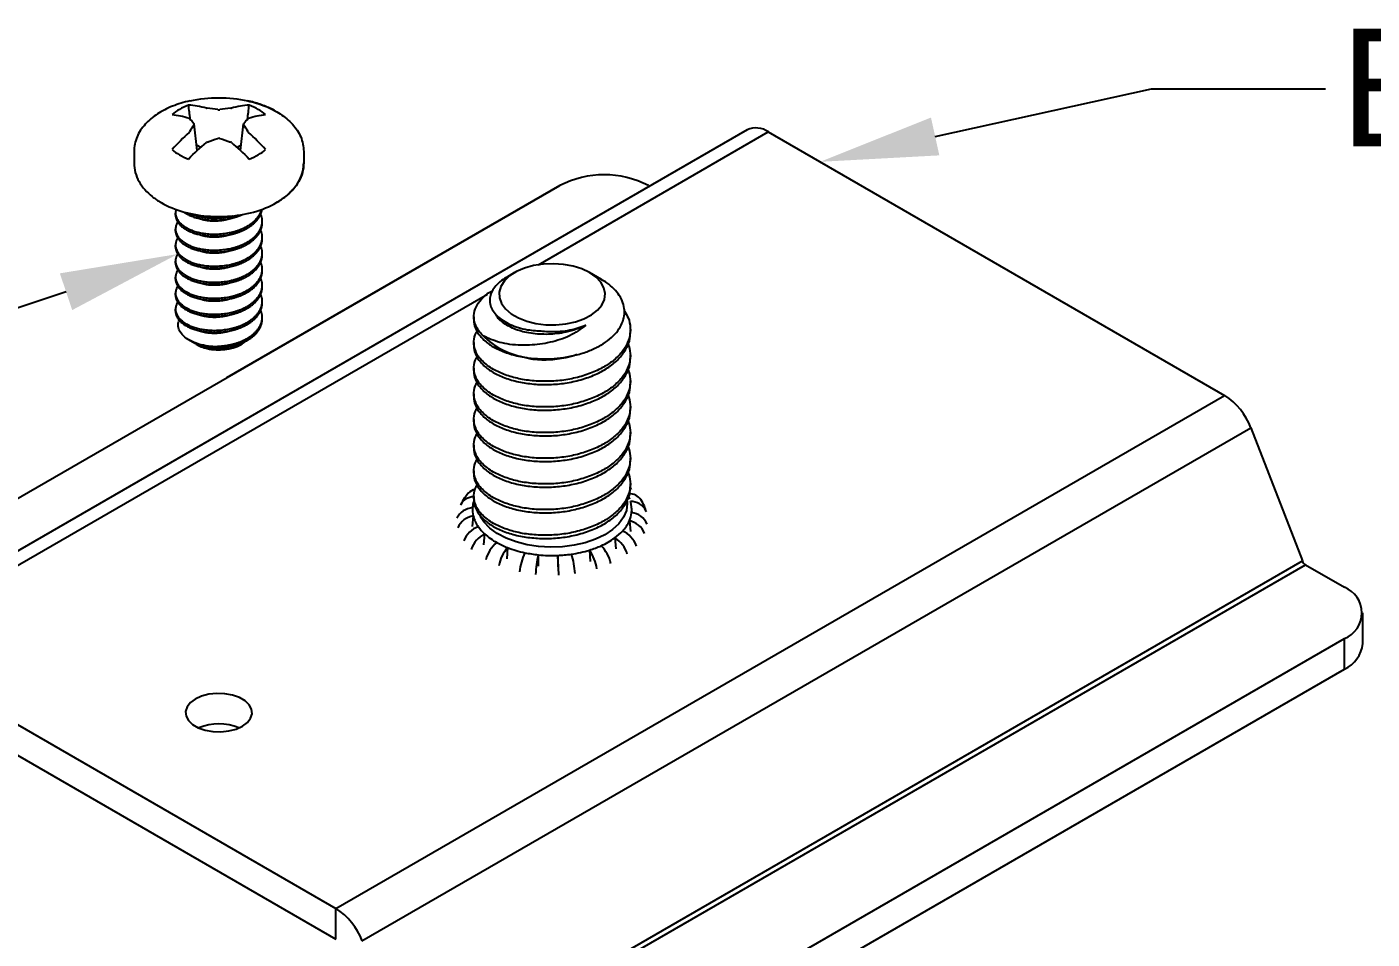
# Model space of a CAD drawing. Extents: x 0 to 12.5, y -13.7 to 0.
# Drawn here: x 3.805 to 5.945, y -5.26 to -3.808 of the extents above; entities that cross this region are included whole.
import ezdxf
from ezdxf import colors
from ezdxf.entities.mleader import LeaderData, LeaderLine
from ezdxf.math import Vec2, Vec3

# ---------------------------------------------------------------- set-up
doc = ezdxf.new("R2010")
doc.units = 0
doc.header["$LTSCALE"] = 0.5
doc.header["$MEASUREMENT"] = 0
for name, color, linetype in [('FAB DWG', 221, 'CONTINUOUS'), ('Hardware', 242, 'CONTINUOUS'), ('Mounting', 4, 'CONTINUOUS')]:
    doc.layers.add(name, color=color, linetype=linetype)
doc.styles.add('LSAD_Standard', font='arial.ttf')

msp = doc.modelspace()

# ---------------------------------------------------------------- linework, layer by layer
at = {"layer": 'Hardware', "linetype": 'Continuous', "transparency": 16777216, "extrusion": (4.71769e-15, 0.816497, 0.57735)}
for p, q in [((4.0757, -4.0048), (4.0708, -3.9624)), ((4.1447, -4.0048), (4.1496, -3.9624)), ((4.0813, -3.9998), (4.0747, -3.996)), ((4.1457, -3.996), (4.1391, -3.9998)), ((3.9752, -4.0061), (3.9752, -4.0245)), ((4.0412, -4.1074), (4.0412, -4.1042)), ((4.0412, -4.1329), (4.0412, -4.1297)), ((4.1792, -4.1202), (4.1792, -4.117)), ((4.1792, -4.1457), (4.1792, -4.1425)), ((4.0412, -4.1584), (4.0412, -4.1552)), ((4.1792, -4.1712), (4.1792, -4.168)), ((4.0412, -4.1839), (4.0412, -4.1808)), ((4.1792, -4.1967), (4.1792, -4.1935)), ((4.0412, -4.2095), (4.0412, -4.2063)), ((4.0412, -4.235), (4.0412, -4.2318)), ((4.1792, -4.2222), (4.1792, -4.219)), ((4.0412, -4.2605), (4.0412, -4.2573)), ((4.1792, -4.2477), (4.1792, -4.2445)), ((4.1792, -4.2733), (4.1792, -4.2701)), ((4.0725, -4.3119), (4.0626, -4.3062)), ((4.1447, -4.3138), (4.1473, -4.3123))]:
    msp.add_line(p, q, dxfattribs=at)
at = {"layer": 'Hardware', "linetype": 'Continuous', "transparency": 16777216, "extrusion": (-4.71769e-15, 0.816497, 0.57735)}
msp.add_line((4.2452, -4.0061), (4.2452, -4.0245), dxfattribs=at)
at = {"layer": 'Hardware', "linetype": 'Continuous', "transparency": 16777216, "extrusion": (7.03853e-17, 1.66533e-16, -1)}
msp.add_arc((-4.1102, -4.1328), 0.2121, 77.5051, 102.4949, dxfattribs=at)
at = {"layer": 'Hardware', "linetype": 'Continuous', "transparency": 16777216}
for centre, major_axis, ratio, start_param, end_param in [((4.1102, -3.9754), (-0.0886, 0), 0.57735, -0.9936, -0.577197), ((4.1112, -4.1323), (-0.0912, 0.1915), 0.625473, -0.511675, -0.31702), ((4.117, -4.1246), (-0.1628, 0.1349), 0.801793, -0.941996, -0.854429), ((4.1034, -4.1246), (-0.1628, -0.1349), 0.801793, -2.287164, -2.199597), ((4.1092, -4.1323), (0.0912, 0.1915), 0.625473, 0.31702, 0.511675), ((4.1102, -3.9754), (-0.0886, 0), 0.57735, -2.356194, -2.147993), ((4.1102, -3.9754), (-0.0886, 0), 0.57735, -2.564396, -2.356194), ((4.1092, -4.1323), (-0.0912, -0.1915), 0.625473, -2.177695, -1.983039), ((4.0938, -4.1301), (-0.0338, -0.2087), 0.36159, -2.434796, -2.347229), ((4.1266, -4.1301), (-0.0338, 0.2087), 0.36159, -0.794364, -0.706797), ((4.1112, -4.1323), (-0.0912, 0.1915), 0.625473, -1.158553, -0.963898), ((4.1102, -3.9754), (0.0886, 0), 0.57735, -2.564396, -2.356194), ((4.1102, -3.9754), (0.0886, 0), 0.57735, -2.356194, -2.147993), ((4.1102, -3.9754), (0.0886, 0), 0.57735, -0.9936, -0.785398), ((4.1102, -3.9754), (0.0886, 0), 0.57735, -0.785398, -0.577197), ((4.1102, -4.2939), (0.0487, 0), 0.57735, -2.407864, -1.957924), ((4.1102, -4.2939), (0.0487, 0), 0.57735, -1.957924, -0.785398)]:
    msp.add_ellipse(centre, major_axis=major_axis, ratio=ratio, start_param=start_param, end_param=end_param, dxfattribs=at)
at = {"layer": 'Hardware', "linetype": 'Continuous', "transparency": 16777216, "extrusion": (4.4325e-17, 2.31305e-16, -1)}
msp.add_ellipse((4.1092, -4.1335), major_axis=(0.1191, -0.1756), ratio=0.524834, start_param=-2.736974, end_param=-2.542319, dxfattribs=at)
at = {"layer": 'Hardware', "linetype": 'Continuous', "transparency": 16777216, "extrusion": (8.47424e-17, 3.76166e-16, -1)}
msp.add_ellipse((4.0938, -4.138), major_axis=(0.0638, -0.2015), ratio=0.260951, start_param=-2.633902, end_param=-2.546335, dxfattribs=at)
at = {"layer": 'Hardware', "linetype": 'Continuous', "transparency": 16777216, "extrusion": (1.89592e-16, 2.31123e-16, -1)}
msp.add_ellipse((4.1266, -4.138), major_axis=(0.0638, 0.2015), ratio=0.260951, start_param=-0.595258, end_param=-0.50769, dxfattribs=at)
at = {"layer": 'Hardware', "linetype": 'Continuous', "transparency": 16777216, "extrusion": (-2.74017e-16, 3.87122e-16, -1)}
msp.add_ellipse((4.1112, -4.1335), major_axis=(0.1191, 0.1756), ratio=0.524834, start_param=-0.599273, end_param=-0.404618, dxfattribs=at)
at = {"layer": 'Hardware', "linetype": 'Continuous', "transparency": 16777216, "extrusion": (-1.50977e-16, 3.70734e-16, -1)}
msp.add_ellipse((4.1112, -4.1335), major_axis=(0.1191, 0.1756), ratio=0.524834, start_param=-1.246151, end_param=-1.051496, dxfattribs=at)
at = {"layer": 'Hardware', "linetype": 'Continuous', "transparency": 16777216, "extrusion": (-1.78082e-16, 2.81461e-16, -1)}
msp.add_ellipse((4.117, -4.1435), major_axis=(0.1786, 0.113), ratio=0.701155, start_param=-1.283341, end_param=-1.195773, dxfattribs=at)
at = {"layer": 'Hardware', "linetype": 'Continuous', "transparency": 16777216, "extrusion": (-5.16895e-17, 2.29772e-16, -1)}
msp.add_ellipse((4.1034, -4.1435), major_axis=(0.1786, -0.113), ratio=0.701155, start_param=-1.945819, end_param=-1.858252, dxfattribs=at)
at = {"layer": 'Hardware', "linetype": 'Continuous', "transparency": 16777216, "extrusion": (9.02633e-17, 2.62469e-16, -1)}
msp.add_ellipse((4.1092, -4.1335), major_axis=(0.1191, -0.1756), ratio=0.524834, start_param=-2.090097, end_param=-1.895441, dxfattribs=at)
at = {"layer": 'Hardware', "linetype": 'Continuous', "transparency": 16777216, "extrusion": (-7.32336e-17, 5.55112e-17, -1)}
msp.add_ellipse((4.1102, -4.2774), major_axis=(-0.069, 0), ratio=0.57735, start_param=-2.126289, end_param=-1.331113, dxfattribs=at)
at = {"layer": 'Hardware', "linetype": 'Continuous', "transparency": 16777216}
for points, knots in [([(4.0643, -3.9257), (4.0546, -3.9278), (4.0453, -3.9306), (4.0279, -3.9376), (4.0198, -3.9418), (4.0052, -3.9514), (3.9986, -3.9568), (3.9876, -3.969), (3.9831, -3.9758), (3.9769, -3.9904), (3.9752, -3.9982), (3.9752, -4.0061)], [2.722679, 2.722679, 2.722679, 2.722679, 2.963541, 2.963541, 3.204404, 3.204404, 3.445266, 3.445266, 3.686128, 3.686128, 3.926991, 3.926991, 3.926991, 3.926991]), ([(4.2021, -3.943), (4.1994, -3.9414), (4.1966, -3.9399), (4.1909, -3.9372), (4.1879, -3.9358), (4.1819, -3.9334), (4.1788, -3.9322), (4.1725, -3.9301), (4.1693, -3.9291), (4.1628, -3.9272), (4.1595, -3.9264), (4.1561, -3.9257)], [1.5707963, 1.5707963, 1.5707963, 1.5707963, 1.6545791, 1.6545791, 1.7383619, 1.7383619, 1.8221447, 1.8221447, 1.9059274, 1.9059274, 1.9897102, 1.9897102, 1.9897102, 1.9897102]), ([(4.1561, -3.9257), (4.1658, -3.9278), (4.1751, -3.9306), (4.1925, -3.9376), (4.2006, -3.9418), (4.2153, -3.9514), (4.2218, -3.9568), (4.2328, -3.969), (4.2373, -3.9758), (4.2435, -3.9904), (4.2452, -3.9982), (4.2452, -4.0061)], [2.722679, 2.722679, 2.722679, 2.722679, 2.963541, 2.963541, 3.204404, 3.204404, 3.445266, 3.445266, 3.686128, 3.686128, 3.926991, 3.926991, 3.926991, 3.926991]), ([(4.1087, -3.9397), (4.1091, -3.9398), (4.1095, -3.9398), (4.11, -3.9398), (4.1104, -3.9399), (4.1109, -3.9398), (4.1113, -3.9398), (4.1115, -3.9398), (4.1116, -3.9397), (4.1117, -3.9397)], [0, 0, 0, 0, 0.00003392832, 0.00003392832, 0.00003392832, 0.00006785849, 0.00006785849, 0.00006785849, 0.00007902941, 0.00007902941, 0.00007902941, 0.00007902941]), ([(4.0705, -3.9635), (4.0707, -3.9633), (4.0708, -3.963), (4.0708, -3.9627), (4.0708, -3.9625), (4.0708, -3.9622), (4.0707, -3.962), (4.0706, -3.9619), (4.0706, -3.9618), (4.0705, -3.9618)], [0, 0, 0, 0, 0.00003392832, 0.00003392832, 0.00003392832, 0.00006785849, 0.00006785849, 0.00006785849, 0.00007902941, 0.00007902941, 0.00007902941, 0.00007902941]), ([(4.1499, -3.9618), (4.1497, -3.962), (4.1496, -3.9622), (4.1496, -3.9625), (4.1496, -3.9627), (4.1496, -3.963), (4.1498, -3.9633), (4.1498, -3.9633), (4.1499, -3.9634), (4.1499, -3.9635)], [0, 0, 0, 0, 0.00003392832, 0.00003392832, 0.00003392832, 0.00006785849, 0.00006785849, 0.00006785849, 0.00007902941, 0.00007902941, 0.00007902941, 0.00007902941]), ([(4.1117, -3.9856), (4.1113, -3.9854), (4.1109, -3.9854), (4.1104, -3.9853), (4.11, -3.9853), (4.1095, -3.9854), (4.1091, -3.9855), (4.109, -3.9855), (4.1088, -3.9855), (4.1087, -3.9856)], [0, 0, 0, 0, 0.00003392832, 0.00003392832, 0.00003392832, 0.00006785849, 0.00006785849, 0.00006785849, 0.00007902941, 0.00007902941, 0.00007902941, 0.00007902941]), ([(3.9752, -4.0245), (3.9752, -4.0297), (3.9759, -4.0348), (3.9786, -4.0447), (3.9806, -4.0495), (3.9858, -4.0586), (3.9889, -4.0629), (3.9959, -4.0709), (3.9999, -4.0746), (4.0086, -4.0815), (4.0133, -4.0847), (4.0184, -4.0876)], [3.9269908, 3.9269908, 3.9269908, 3.9269908, 4.0840704, 4.0840704, 4.2411501, 4.2411501, 4.3982297, 4.3982297, 4.5553093, 4.5553093, 4.712389, 4.712389, 4.712389, 4.712389]), ([(4.0184, -4.0876), (4.0293, -4.094), (4.0418, -4.099), (4.0684, -4.1063), (4.0826, -4.1086), (4.1113, -4.1103), (4.1258, -4.1098), (4.1539, -4.1059), (4.1675, -4.1026), (4.1926, -4.0932), (4.204, -4.0872), (4.2234, -4.0727), (4.2314, -4.0642), (4.2418, -4.0461), (4.2447, -4.0367), (4.2452, -4.0262), (4.2452, -4.0254), (4.2452, -4.0245)], [4.712389, 4.712389, 4.712389, 4.712389, 5.053801, 5.053801, 5.394191, 5.394191, 5.731891, 5.731891, 6.070286, 6.070286, 6.411985, 6.411985, 6.748759, 6.748759, 7.042339, 7.042339, 7.068583, 7.068583, 7.068583, 7.068583]), ([(4.2452, -4.0245), (4.2452, -4.0297), (4.2445, -4.0348), (4.2418, -4.0447), (4.2398, -4.0495), (4.2347, -4.0586), (4.2316, -4.0629), (4.2245, -4.0709), (4.2205, -4.0746), (4.2118, -4.0815), (4.2071, -4.0847), (4.2021, -4.0876)], [3.9269908, 3.9269908, 3.9269908, 3.9269908, 4.0840704, 4.0840704, 4.2411501, 4.2411501, 4.3982297, 4.3982297, 4.5553093, 4.5553093, 4.712389, 4.712389, 4.712389, 4.712389]), ([(4.0938, -4.3161), (4.0882, -4.3153), (4.0829, -4.3142), (4.073, -4.3112), (4.0684, -4.3094), (4.0603, -4.305), (4.0567, -4.3025), (4.051, -4.2971), (4.0488, -4.2943), (4.0459, -4.2882), (4.0453, -4.2851), (4.0454, -4.2796), (4.046, -4.2771), (4.047, -4.2747)], [0, 0, 0, 0, 0.000439934, 0.000439934, 0.000879869, 0.000879869, 0.001319803, 0.001319803, 0.001759737, 0.001759737, 0.002199672, 0.002199672, 0.002545611, 0.002545611, 0.002545611, 0.002545611]), ([(4.0725, -4.3119), (4.0735, -4.3125), (4.0745, -4.313), (4.081, -4.316), (4.0879, -4.3177), (4.0997, -4.3188), (4.1038, -4.3189), (4.1123, -4.3187), (4.1167, -4.3183), (4.1254, -4.3171), (4.1297, -4.3163), (4.1383, -4.3141), (4.1425, -4.3128), (4.1466, -4.3112)], [0.000540061, 0.000540061, 0.000540061, 0.000540061, 0.000672544, 0.000672544, 0.001345089, 0.001345089, 0.001681361, 0.001681361, 0.002017633, 0.002017633, 0.002353905, 0.002353905, 0.002690178, 0.002690178, 0.002690178, 0.002690178]), ([(4.0918, -4.32), (4.0963, -4.321), (4.101, -4.3216), (4.1108, -4.3219), (4.1158, -4.3216), (4.1305, -4.3196), (4.1399, -4.3166), (4.1473, -4.3123)], [0, 0, 0, 0, 0.000376124, 0.000376124, 0.000752247, 0.000752247, 0.001504495, 0.001504495, 0.001504495, 0.001504495])]:
    msp.add_open_spline(points, degree=3, knots=knots, dxfattribs=at)
for points in [[(4.0647, -3.9548), (4.0637, -3.9474), (4.0628, -3.94), (4.0619, -3.9325)], [(4.0903, -3.9374), (4.0907, -3.9375), (4.0912, -3.9376), (4.0916, -3.9376)], [(4.1288, -3.9376), (4.1293, -3.9376), (4.1297, -3.9375), (4.1301, -3.9374)], [(4.1558, -3.9548), (4.1567, -3.9474), (4.1576, -3.94), (4.1585, -3.9325)], [(4.0637, -3.9538), (4.0635, -3.9535), (4.0632, -3.9534), (4.0628, -3.9533)], [(4.1576, -3.9533), (4.1572, -3.9534), (4.1569, -3.9535), (4.1568, -3.9538)], [(4.0628, -3.9762), (4.0632, -3.9759), (4.0635, -3.9756), (4.0637, -3.9752)], [(4.1568, -3.9752), (4.1569, -3.9756), (4.1572, -3.9759), (4.1576, -3.9762)], [(4.0916, -3.9913), (4.0912, -3.9915), (4.0907, -3.9918), (4.0903, -3.9921)], [(4.1301, -3.9921), (4.1297, -3.9918), (4.1293, -3.9915), (4.1288, -3.9913)], [(4.1473, -4.3123), (4.1498, -4.3108), (4.1522, -4.3092), (4.1543, -4.3075)]]:
    msp.add_open_spline(points, degree=3, dxfattribs=at)
for points, weights in [([(4.0421, -4.0985), (4.0365, -4.1166), (4.0614, -4.1291)], [0.975578927874, 0.879614233102, 1]), ([(4.0412, -4.1074), (4.0412, -4.1222), (4.0614, -4.1323)], [0.949184032699, 0.900099577495, 1]), ([(4.0539, -4.1023), (4.0573, -4.1047), (4.0614, -4.1068)], [0.962812241747, 0.977691451424, 1]), ([(4.0412, -4.1329), (4.0412, -4.1477), (4.0614, -4.1579)], [0.949184032699, 0.900099577495, 1]), ([(4.0412, -4.1584), (4.0412, -4.1732), (4.0614, -4.1834)], [0.949184032699, 0.900099577495, 1]), ([(4.0412, -4.1839), (4.0412, -4.1987), (4.0614, -4.2089)], [0.949184032699, 0.900099577495, 1]), ([(4.0412, -4.2095), (4.0412, -4.2243), (4.0614, -4.2344)], [0.949184032699, 0.900099577495, 1]), ([(4.0412, -4.235), (4.0412, -4.2498), (4.0614, -4.2599)], [0.949184032699, 0.900099577495, 1]), ([(4.0412, -4.2605), (4.0412, -4.2753), (4.0614, -4.2854)], [0.949184032699, 0.900099577495, 1]), ([(4.0744, -4.3116), (4.0744, -4.3116), (4.0744, -4.3116)], [0.989886497847, 0.989918345882, 0.989950211752]), ([(4.1466, -4.3112), (4.1534, -4.3083), (4.159, -4.3046)], [0.94545110662, 0.933012701892, 0.933012701892])]:
    msp.add_rational_spline(points, weights, degree=2, dxfattribs=at)
for points, weights, knots in [([(4.0614, -4.1068), (4.0896, -4.121), (4.1281, -4.1129), (4.1386, -4.1107), (4.1477, -4.1066)], [1, 0.866025403784, 1, 0.959445658921, 0.943443055661], [0.70833333, 0.70833333, 0.70833333, 0.72222222, 0.72222222, 0.72642641, 0.72642641, 0.72642641]), ([(4.064, -4.1049), (4.0919, -4.1173), (4.1281, -4.1097), (4.1301, -4.1093), (4.1321, -4.1088)], [0.986848991668, 0.872959828587, 1, 0.991854254441, 0.984699042499], [0.70905221, 0.70905221, 0.70905221, 0.72222222, 0.72222222, 0.72306668, 0.72306668, 0.72306668]), ([(4.159, -4.126), (4.1721, -4.1173), (4.1769, -4.106), (4.1785, -4.1022), (4.179, -4.0983)], [0.933012701892, 0.933012701892, 1, 0.976625265815, 0.961406976413], [0.645833333, 0.645833333, 0.645833333, 0.652777778, 0.652777778, 0.655200992, 0.655200992, 0.655200992]), ([(4.159, -4.1228), (4.1721, -4.1141), (4.1769, -4.1028), (4.1778, -4.1007), (4.1783, -4.0985)], [0.933012701892, 0.933012701892, 1, 0.986870534718, 0.976314435783], [0.645833333, 0.645833333, 0.645833333, 0.652777778, 0.652777778, 0.654138884, 0.654138884, 0.654138884]), ([(4.159, -4.1483), (4.1721, -4.1396), (4.1769, -4.1283), (4.1816, -4.1171), (4.177, -4.1058)], [0.933012701892, 0.933012701892, 1, 0.933632840941, 0.933018442868], [0.5625, 0.5625, 0.5625, 0.56944444, 0.56944444, 0.5763246, 0.5763246, 0.5763246]), ([(4.0447, -4.1185), (4.0441, -4.1195), (4.0436, -4.1204), (4.0332, -4.1405), (4.0614, -4.1547)], [0.985918936542, 0.992544590089, 1, 0.866025403784, 1], [0.52700489, 0.52700489, 0.52700489, 0.52777778, 0.52777778, 0.54166667, 0.54166667, 0.54166667]), ([(4.0614, -4.1291), (4.0896, -4.1433), (4.1281, -4.1352), (4.1459, -4.1315), (4.159, -4.1228)], [1, 0.866025403784, 1, 0.933012701892, 0.933012701892], [0.625, 0.625, 0.625, 0.63888889, 0.63888889, 0.64583333, 0.64583333, 0.64583333]), ([(4.0614, -4.1323), (4.0896, -4.1465), (4.1281, -4.1384), (4.1459, -4.1346), (4.159, -4.126)], [1, 0.866025403784, 1, 0.933012701892, 0.933012701892], [0.625, 0.625, 0.625, 0.63888889, 0.63888889, 0.64583333, 0.64583333, 0.64583333]), ([(4.0809, -4.1133), (4.0999, -4.1197), (4.1228, -4.1143), (4.1255, -4.1137), (4.1281, -4.1129)], [0.968052637238, 0.884564475973, 1, 0.984807198575, 0.97306014316], [0.62692191, 0.62692191, 0.62692191, 0.63888889, 0.63888889, 0.6404639, 0.6404639, 0.6404639]), ([(4.159, -4.1515), (4.1721, -4.1428), (4.1769, -4.1315), (4.1792, -4.1259), (4.1792, -4.1202)], [0.933012701892, 0.933012701892, 1, 0.965925826289, 0.949184032699], [0.5625, 0.5625, 0.5625, 0.56944444, 0.56944444, 0.57297685, 0.57297685, 0.57297685]), ([(4.159, -4.1738), (4.1721, -4.1651), (4.1769, -4.1538), (4.1816, -4.1426), (4.177, -4.1313)], [0.933012701892, 0.933012701892, 1, 0.933632840941, 0.933018442868], [0.47916667, 0.47916667, 0.47916667, 0.48611111, 0.48611111, 0.49299127, 0.49299127, 0.49299127]), ([(4.0447, -4.144), (4.0441, -4.145), (4.0436, -4.146), (4.0332, -4.166), (4.0614, -4.1802)], [0.985918936542, 0.992544590089, 1, 0.866025403784, 1], [0.44367156, 0.44367156, 0.44367156, 0.44444444, 0.44444444, 0.45833333, 0.45833333, 0.45833333]), ([(4.0614, -4.1547), (4.0896, -4.1688), (4.1281, -4.1607), (4.1459, -4.157), (4.159, -4.1483)], [1, 0.866025403784, 1, 0.933012701892, 0.933012701892], [0.54166667, 0.54166667, 0.54166667, 0.55555556, 0.55555556, 0.5625, 0.5625, 0.5625]), ([(4.0614, -4.1579), (4.0896, -4.172), (4.1281, -4.1639), (4.1459, -4.1602), (4.159, -4.1515)], [1, 0.866025403784, 1, 0.933012701892, 0.933012701892], [0.54166667, 0.54166667, 0.54166667, 0.55555556, 0.55555556, 0.5625, 0.5625, 0.5625]), ([(4.0809, -4.1389), (4.0999, -4.1452), (4.1228, -4.1398), (4.1255, -4.1392), (4.1281, -4.1384)], [0.968052637238, 0.884564475973, 1, 0.984807198575, 0.97306014316], [0.54358858, 0.54358858, 0.54358858, 0.55555556, 0.55555556, 0.55713056, 0.55713056, 0.55713056]), ([(4.159, -4.177), (4.1721, -4.1683), (4.1769, -4.157), (4.1792, -4.1515), (4.1792, -4.1457)], [0.933012701892, 0.933012701892, 1, 0.965925826289, 0.949184032699], [0.47916667, 0.47916667, 0.47916667, 0.48611111, 0.48611111, 0.48964352, 0.48964352, 0.48964352]), ([(4.0447, -4.1695), (4.0441, -4.1705), (4.0436, -4.1715), (4.0332, -4.1916), (4.0614, -4.2057)], [0.985918936542, 0.992544590089, 1, 0.866025403784, 1], [0.36033822, 0.36033822, 0.36033822, 0.36111111, 0.36111111, 0.375, 0.375, 0.375]), ([(4.0614, -4.1802), (4.0896, -4.1943), (4.1281, -4.1862), (4.1459, -4.1825), (4.159, -4.1738)], [1, 0.866025403784, 1, 0.933012701892, 0.933012701892], [0.45833333, 0.45833333, 0.45833333, 0.47222222, 0.47222222, 0.47916667, 0.47916667, 0.47916667]), ([(4.0809, -4.1644), (4.0999, -4.1707), (4.1228, -4.1654), (4.1255, -4.1647), (4.1281, -4.1639)], [0.968052637238, 0.884564475973, 1, 0.984807198575, 0.97306014316], [0.46025524, 0.46025524, 0.46025524, 0.47222222, 0.47222222, 0.47379723, 0.47379723, 0.47379723]), ([(4.159, -4.1993), (4.1721, -4.1906), (4.1769, -4.1793), (4.1816, -4.1681), (4.177, -4.1568)], [0.933012701892, 0.933012701892, 1, 0.933632840941, 0.933018442868], [0.39583333, 0.39583333, 0.39583333, 0.40277778, 0.40277778, 0.40965793, 0.40965793, 0.40965793]), ([(4.159, -4.2025), (4.1721, -4.1938), (4.1769, -4.1825), (4.1792, -4.177), (4.1792, -4.1712)], [0.933012701892, 0.933012701892, 1, 0.965925826289, 0.949184032699], [0.39583333, 0.39583333, 0.39583333, 0.40277778, 0.40277778, 0.40631018, 0.40631018, 0.40631018]), ([(4.0447, -4.1951), (4.0441, -4.196), (4.0436, -4.197), (4.0332, -4.2171), (4.0614, -4.2312)], [0.985918936542, 0.992544590089, 1, 0.866025403784, 1], [0.27700489, 0.27700489, 0.27700489, 0.27777778, 0.27777778, 0.29166667, 0.29166667, 0.29166667]), ([(4.0614, -4.1834), (4.0896, -4.1975), (4.1281, -4.1894), (4.1459, -4.1857), (4.159, -4.177)], [1, 0.866025403784, 1, 0.933012701892, 0.933012701892], [0.45833333, 0.45833333, 0.45833333, 0.47222222, 0.47222222, 0.47916667, 0.47916667, 0.47916667]), ([(4.0809, -4.1899), (4.0999, -4.1962), (4.1228, -4.1909), (4.1255, -4.1902), (4.1281, -4.1894)], [0.968052637238, 0.884564475973, 1, 0.984807198575, 0.97306014316], [0.37692191, 0.37692191, 0.37692191, 0.38888889, 0.38888889, 0.3904639, 0.3904639, 0.3904639]), ([(4.159, -4.2248), (4.1721, -4.2161), (4.1769, -4.2049), (4.1816, -4.1937), (4.177, -4.1823)], [0.933012701892, 0.933012701892, 1, 0.933632840941, 0.933018442868], [0.3125, 0.3125, 0.3125, 0.31944444, 0.31944444, 0.3263246, 0.3263246, 0.3263246]), ([(4.0614, -4.2057), (4.0896, -4.2198), (4.1281, -4.2118), (4.1459, -4.208), (4.159, -4.1993)], [1, 0.866025403784, 1, 0.933012701892, 0.933012701892], [0.375, 0.375, 0.375, 0.38888889, 0.38888889, 0.39583333, 0.39583333, 0.39583333]), ([(4.0614, -4.2089), (4.0896, -4.223), (4.1281, -4.2149), (4.1459, -4.2112), (4.159, -4.2025)], [1, 0.866025403784, 1, 0.933012701892, 0.933012701892], [0.375, 0.375, 0.375, 0.38888889, 0.38888889, 0.39583333, 0.39583333, 0.39583333]), ([(4.0809, -4.2154), (4.0999, -4.2217), (4.1228, -4.2164), (4.1255, -4.2158), (4.1281, -4.2149)], [0.968052637238, 0.884564475973, 1, 0.984807198575, 0.97306014316], [0.29358858, 0.29358858, 0.29358858, 0.30555556, 0.30555556, 0.30713056, 0.30713056, 0.30713056]), ([(4.159, -4.228), (4.1721, -4.2193), (4.1769, -4.208), (4.1792, -4.2025), (4.1792, -4.1967)], [0.933012701892, 0.933012701892, 1, 0.965925826289, 0.949184032699], [0.3125, 0.3125, 0.3125, 0.31944444, 0.31944444, 0.32297685, 0.32297685, 0.32297685]), ([(4.159, -4.2504), (4.1721, -4.2417), (4.1769, -4.2304), (4.1816, -4.2192), (4.177, -4.2078)], [0.933012701892, 0.933012701892, 1, 0.933632840941, 0.933018442868], [0.22916667, 0.22916667, 0.22916667, 0.23611111, 0.23611111, 0.24299127, 0.24299127, 0.24299127]), ([(4.0447, -4.2206), (4.0441, -4.2215), (4.0436, -4.2225), (4.0332, -4.2426), (4.0614, -4.2567)], [0.985918936542, 0.992544590089, 1, 0.866025403784, 1], [0.19367156, 0.19367156, 0.19367156, 0.19444444, 0.19444444, 0.20833333, 0.20833333, 0.20833333]), ([(4.0614, -4.2312), (4.0896, -4.2454), (4.1281, -4.2373), (4.1459, -4.2335), (4.159, -4.2248)], [1, 0.866025403784, 1, 0.933012701892, 0.933012701892], [0.29166667, 0.29166667, 0.29166667, 0.30555556, 0.30555556, 0.3125, 0.3125, 0.3125]), ([(4.0614, -4.2344), (4.0896, -4.2485), (4.1281, -4.2405), (4.1459, -4.2367), (4.159, -4.228)], [1, 0.866025403784, 1, 0.933012701892, 0.933012701892], [0.29166667, 0.29166667, 0.29166667, 0.30555556, 0.30555556, 0.3125, 0.3125, 0.3125]), ([(4.159, -4.2535), (4.1721, -4.2449), (4.1769, -4.2336), (4.1792, -4.228), (4.1792, -4.2222)], [0.933012701892, 0.933012701892, 1, 0.965925826289, 0.949184032699], [0.22916667, 0.22916667, 0.22916667, 0.23611111, 0.23611111, 0.23964352, 0.23964352, 0.23964352]), ([(4.159, -4.2759), (4.1721, -4.2672), (4.1769, -4.2559), (4.1816, -4.2447), (4.177, -4.2333)], [0.933012701892, 0.933012701892, 1, 0.933632840941, 0.933018442868], [0.14583333, 0.14583333, 0.14583333, 0.15277778, 0.15277778, 0.15965793, 0.15965793, 0.15965793]), ([(4.0447, -4.2461), (4.0441, -4.247), (4.0436, -4.248), (4.0332, -4.2681), (4.0614, -4.2822)], [0.985918936542, 0.992544590089, 1, 0.866025403784, 1], [0.11033822, 0.11033822, 0.11033822, 0.11111111, 0.11111111, 0.125, 0.125, 0.125]), ([(4.0614, -4.2567), (4.0896, -4.2709), (4.1281, -4.2628), (4.1459, -4.259), (4.159, -4.2504)], [1, 0.866025403784, 1, 0.933012701892, 0.933012701892], [0.20833333, 0.20833333, 0.20833333, 0.22222222, 0.22222222, 0.22916667, 0.22916667, 0.22916667]), ([(4.0614, -4.2599), (4.0896, -4.2741), (4.1281, -4.266), (4.1459, -4.2622), (4.159, -4.2535)], [1, 0.866025403784, 1, 0.933012701892, 0.933012701892], [0.20833333, 0.20833333, 0.20833333, 0.22222222, 0.22222222, 0.22916667, 0.22916667, 0.22916667]), ([(4.0809, -4.2409), (4.0999, -4.2472), (4.1228, -4.2419), (4.1255, -4.2413), (4.1281, -4.2404)], [0.968052637238, 0.884564475973, 1, 0.984807198575, 0.97306014316], [0.21025524, 0.21025524, 0.21025524, 0.22222222, 0.22222222, 0.22379723, 0.22379723, 0.22379723]), ([(4.159, -4.2791), (4.1721, -4.2704), (4.1769, -4.2591), (4.1792, -4.2535), (4.1792, -4.2477)], [0.933012701892, 0.933012701892, 1, 0.965925826289, 0.949184032699], [0.14583333, 0.14583333, 0.14583333, 0.15277778, 0.15277778, 0.15631018, 0.15631018, 0.15631018]), ([(4.159, -4.3014), (4.1721, -4.2927), (4.1769, -4.2814), (4.1816, -4.2702), (4.177, -4.2589)], [0.933012701892, 0.933012701892, 1, 0.933632840941, 0.933018442868], [0.0625, 0.0625, 0.0625, 0.06944444, 0.06944444, 0.0763246, 0.0763246, 0.0763246]), ([(4.0614, -4.2822), (4.0896, -4.2964), (4.1281, -4.2883), (4.1459, -4.2846), (4.159, -4.2759)], [1, 0.866025403784, 1, 0.933012701892, 0.933012701892], [0.125, 0.125, 0.125, 0.13888889, 0.13888889, 0.14583333, 0.14583333, 0.14583333]), ([(4.0614, -4.2854), (4.0896, -4.2996), (4.1281, -4.2915), (4.1459, -4.2877), (4.159, -4.2791)], [1, 0.866025403784, 1, 0.933012701892, 0.933012701892], [0.125, 0.125, 0.125, 0.13888889, 0.13888889, 0.14583333, 0.14583333, 0.14583333]), ([(4.0809, -4.2664), (4.0999, -4.2728), (4.1228, -4.2674), (4.1255, -4.2668), (4.1281, -4.266)], [0.968052637238, 0.884564475973, 1, 0.984807198575, 0.97306014316], [0.12692191, 0.12692191, 0.12692191, 0.13888889, 0.13888889, 0.1404639, 0.1404639, 0.1404639]), ([(4.159, -4.3046), (4.1721, -4.2959), (4.1769, -4.2846), (4.1792, -4.279), (4.1792, -4.2733)], [0.933012701892, 0.933012701892, 1, 0.965925826289, 0.949184032699], [0.0625, 0.0625, 0.0625, 0.06944444, 0.06944444, 0.07297685, 0.07297685, 0.07297685]), ([(4.0809, -4.292), (4.0999, -4.2983), (4.1228, -4.2929), (4.1255, -4.2923), (4.1281, -4.2915)], [0.968052637238, 0.884564475973, 1, 0.984807198575, 0.97306014316], [0.04358858, 0.04358858, 0.04358858, 0.05555556, 0.05555556, 0.05713056, 0.05713056, 0.05713056]), ([(4.0938, -4.3161), (4.111, -4.3174), (4.1281, -4.3138), (4.1459, -4.3101), (4.159, -4.3014)], [0.93312680063, 0.935777329568, 1, 0.933012701892, 0.933012701892], [0.04889771, 0.04889771, 0.04889771, 0.05555556, 0.05555556, 0.0625, 0.0625, 0.0625]), ([(4.1317, -4.3158), (4.1274, -4.3174), (4.1228, -4.3185), (4.107, -4.3221), (4.0918, -4.32)], [0.958759271632, 0.974542126911, 1, 0.917326185191, 0.936686037184], [0.3016633, 0.3016633, 0.3016633, 0.3333333, 0.3333333, 0.436181, 0.436181, 0.436181])]:
    msp.add_rational_spline(points, weights, degree=2, knots=knots, dxfattribs=at)
at = {"layer": 'Mounting', "linetype": 'Continuous', "lineweight": 25, "transparency": 16777216}
for p, q in [((4.9507, -3.9718), (3.5365, -4.7883)), ((4.6187, -4.1864), (4.9846, -3.9752)), ((4.9846, -3.9752), (5.7108, -4.3944)), ((3.3798, -4.7953), (4.6527, -4.0605)), ((4.6527, -4.0605), (4.1223, -4.3667)), ((4.5808, -4.1991), (4.5677, -4.2066)), ((4.719, -4.2098), (4.7003, -4.1991)), ((3.5704, -4.7917), (4.5376, -4.2333)), ((4.5161, -4.2693), (4.5161, -4.2744)), ((4.7651, -4.2948), (4.7651, -4.2897)), ((4.5161, -4.3101), (4.5161, -4.3152)), ((4.7651, -4.3356), (4.7651, -4.3305)), ((4.5161, -4.3509), (4.5161, -4.3561)), ((4.7651, -4.3765), (4.7651, -4.3714)), ((4.2965, -5.2108), (5.7108, -4.3944)), ((4.5161, -4.3918), (4.5161, -4.3969)), ((4.7651, -4.4173), (4.7651, -4.4122)), ((4.338, -5.2625), (5.7523, -4.446)), ((4.5161, -4.4326), (4.5161, -4.4377)), ((5.7523, -4.446), (5.8345, -4.6579)), ((4.5161, -4.4734), (4.5161, -4.4785)), ((4.7651, -4.4581), (4.7651, -4.453)), ((4.7651, -4.4989), (4.7651, -4.4939)), ((4.5161, -4.5143), (4.5161, -4.5194)), ((4.7651, -4.5398), (4.7651, -4.5347)), ((4.5161, -4.5551), (4.5161, -4.5602)), ((4.764, -4.5596), (4.7622, -4.5546)), ((4.5141, -4.5715), (4.5139, -4.5735)), ((4.514, -4.5735), (4.5141, -4.5715)), ((4.7681, -4.5814), (4.767, -4.5715)), ((4.5151, -4.5862), (4.5133, -4.6033)), ((4.7635, -4.5938), (4.7653, -4.611)), ((4.5331, -4.6148), (4.5316, -4.6323)), ((4.7404, -4.6211), (4.7418, -4.6387)), ((4.5697, -4.6367), (4.5687, -4.6545)), ((4.7, -4.6406), (4.7009, -4.6585)), ((4.4202, -5.4743), (5.8345, -4.6579)), ((4.4251, -5.4804), (5.8394, -4.664)), ((4.6186, -4.6481), (4.6183, -4.6661)), ((4.6494, -4.649), (4.6495, -4.667)), ((5.8394, -4.664), (5.9013, -4.6997)), ((5.9306, -4.7894), (5.9306, -4.7405)), ((3.5704, -4.7917), (4.2965, -5.2108)), ((4.6284, -5.5161), (5.9013, -4.7813)), ((5.9013, -4.8302), (5.9013, -4.7813)), ((4.6284, -5.565), (5.9013, -4.8302)), ((3.5704, -4.8405), (4.2965, -5.2597)), ((4.2965, -5.2597), (4.2965, -5.2108))]:
    msp.add_line(p, q, dxfattribs=at)
at = {"layer": 'Mounting', "linetype": 'Continuous', "lineweight": 25, "transparency": 16777216, "flags": 128}
for points in [[(4.7003, -4.1991), (4.6879, -4.1932), (4.6738, -4.1887), (4.6585, -4.1859), (4.6426, -4.1848), (4.6266, -4.1855), (4.611, -4.1879), (4.5966, -4.1919), (4.5837, -4.1975), (4.5729, -4.2043), (4.5646, -4.2122), (4.5589, -4.2209), (4.5563, -4.2301), (4.5567, -4.2394), (4.5601, -4.2484), (4.5664, -4.2569), (4.5754, -4.2646), (4.5868, -4.2712), (4.6001, -4.2764), (4.6148, -4.28), (4.6305, -4.282), (4.6466, -4.2822), (4.6624, -4.2807), (4.6775, -4.2774), (4.6912, -4.2726), (4.7031, -4.2664), (4.7127, -4.259), (4.7197, -4.2506), (4.7239, -4.2417), (4.725, -4.2324), (4.7231, -4.2232), (4.7182, -4.2144), (4.7105, -4.2062), (4.7003, -4.1991)], [(4.7651, -4.5415), (4.7654, -4.542), (4.7663, -4.5441)], [(4.7599, -4.5627), (4.7602, -4.5667), (4.7587, -4.5777), (4.7543, -4.5884), (4.7469, -4.5986), (4.7369, -4.6079), (4.7244, -4.6162), (4.7098, -4.6233), (4.6934, -4.6289), (4.6757, -4.633), (4.6571, -4.6354), (4.638, -4.636), (4.6191, -4.6349), (4.6006, -4.6321), (4.5832, -4.6276), (4.5673, -4.6215), (4.5532, -4.6141), (4.5413, -4.6055), (4.532, -4.5959), (4.5261, -4.5869)], [(4.0727, -4.8776), (4.0649, -4.8834), (4.0596, -4.8901), (4.0573, -4.8973), (4.0581, -4.9047), (4.0619, -4.9117), (4.0685, -4.9181), (4.0775, -4.9233), (4.0885, -4.9271), (4.1007, -4.9293), (4.1134, -4.9297), (4.126, -4.9284), (4.1376, -4.9254), (4.1477, -4.9208), (4.1556, -4.915), (4.1608, -4.9083), (4.1631, -4.901), (4.1623, -4.8937), (4.1585, -4.8866), (4.1519, -4.8803), (4.1429, -4.8751), (4.132, -4.8713), (4.1198, -4.8691), (4.107, -4.8686), (4.0944, -4.87), (4.0828, -4.873), (4.0727, -4.8776)]]:
    msp.add_lwpolyline(points, dxfattribs=at)
at = {"layer": 'Mounting', "linetype": 'Continuous', "lineweight": 25, "transparency": 16777216}
for centre, radius, start, end in [((4.9648, -4.0031), 0.0343, 54.5328, 114.1568), ((4.7234, -4.1963), 0.153, 62.4805, 117.5195), ((4.6197, -4.2076), 0.1282, 225.3174, 262.0138), ((5.6547, -4.482), 0.1041, 20.2271, 57.362), ((4.5153, -4.5786), 0.0227, 88.258, 154.7108), ((4.5209, -4.5623), 0.0185, 98.2239, 138.76), ((4.7636, -4.5731), 0.0221, 35.031, 90.9353), ((4.5148, -4.6021), 0.0286, 91.7928, 154.9251), ((4.5566, -4.5761), 0.0428, 176.5892, 193.7853), ((4.7669, -4.5889), 0.0255, 25.6091, 93.585), ((4.7243, -4.5761), 0.0429, 353.1711, 17.2034), ((4.5199, -4.6182), 0.0323, 98.5821, 156.3144), ((4.5648, -4.5736), 0.0513, 194.2258, 215.5711), ((4.709, -4.5695), 0.0597, 316.739, 336.0176), ((4.7218, -4.5755), 0.0455, 336.4133, 352.9024), ((4.7558, -4.6274), 0.0345, 22.5334, 77.2189), ((4.7638, -4.6118), 0.0308, 24.3273, 84.1559), ((4.5351, -4.6391), 0.0376, 108.6266, 159.3082), ((4.5519, -4.6524), 0.042, 116.4861, 162.0026), ((4.581, -4.5625), 0.0709, 215.2995, 227.565), ((4.6012, -4.5399), 0.1012, 227.7429, 241.2876), ((4.6702, -4.5247), 0.1192, 293.9279, 306.0667), ((4.6903, -4.5526), 0.0849, 306.198, 317.0727), ((4.7168, -4.6596), 0.0451, 16.2235, 58.4247), ((4.7366, -4.6473), 0.0402, 19.1199, 66.7432), ((4.5843, -4.668), 0.0505, 128.8776, 166.2635), ((4.6196, -4.5076), 0.1384, 241.0202, 248.8697), ((4.6157, -4.6768), 0.061, 138.9285, 169.4693), ((4.6328, -4.4731), 0.1753, 248.9181, 258.3002), ((4.6834, -4.6854), 0.0952, 154.7647, 173.9281), ((4.6391, -4.4445), 0.2046, 258.1836, 264.2303), ((4.6444, -4.4576), 0.1913, 278.0696, 286.9201), ((4.6541, -4.49), 0.1575, 286.9503, 294.1513), ((4.6414, -4.681), 0.0712, 8.6034, 34.5285), ((4.679, -4.6735), 0.0561, 11.8186, 45.2196), ((4.797, -4.6888), 0.1831, 167.1374, 177.0025), ((4.6406, -4.431), 0.2182, 264.2136, 272.3205), ((4.6409, -4.4354), 0.2138, 272.288, 278.1604), ((4.199, -4.6898), 0.4523, 1.194, 5.174), ((4.5451, -4.6877), 0.1325, 4.2152, 17.8948), ((5.846, -4.6536), 0.0123, 200.2271, 237.362), ((5.8854, -4.7405), 0.0438, 291.3126, 68.6874), ((5.8806, -4.7844), 0.0502, 294.3332, 354.3466), ((4.1102, -5.0007), 0.0834, 67.4831, 112.5169), ((4.2404, -5.2985), 0.1041, 20.2271, 57.362)]:
    msp.add_arc(centre, radius, start, end, dxfattribs=at)
for points, knots in [([(4.5678, -4.2068), (4.567, -4.2072), (4.5619, -4.2098), (4.5548, -4.2156), (4.5472, -4.224), (4.5425, -4.2329), (4.5408, -4.2421), (4.542, -4.2512), (4.5462, -4.26), (4.5551, -4.2708), (4.5691, -4.28), (4.5867, -4.2866), (4.6039, -4.2908), (4.6174, -4.2916), (4.6255, -4.2921)], [0, 0, 0, 0, 0.01688, 0.099743, 0.180741, 0.26174, 0.341476, 0.421192, 0.500019, 0.578846, 0.731499, 0.808144, 0.884788, 1, 1, 1, 1]), ([(4.6019, -4.3345), (4.6087, -4.3352), (4.6224, -4.3365), (4.6436, -4.336), (4.6645, -4.3335), (4.6843, -4.329), (4.7025, -4.3225), (4.7186, -4.3146), (4.7324, -4.3051), (4.7432, -4.2945), (4.7508, -4.283), (4.7552, -4.2711), (4.7561, -4.2589), (4.7538, -4.2469), (4.748, -4.2354), (4.7393, -4.2247), (4.7294, -4.2161), (4.7218, -4.2118), (4.7188, -4.2101)], [0, 0, 0, 0, 0.066886, 0.133768, 0.200579, 0.26739, 0.332155, 0.396919, 0.461741, 0.526552, 0.589694, 0.652835, 0.715512, 0.778173, 0.839849, 0.901524, 0.962062, 1, 1, 1, 1]), ([(4.5295, -4.2987), (4.5255, -4.2937), (4.5174, -4.2838), (4.5151, -4.2682), (4.5186, -4.2539), (4.5273, -4.2414), (4.5367, -4.2325), (4.5442, -4.2285), (4.5458, -4.2277)], [0, 0, 0, 0, 0.215547, 0.426571, 0.600781, 0.777869, 0.954079, 1, 1, 1, 1]), ([(4.5161, -4.2744), (4.5161, -4.2744), (4.5152, -4.2788), (4.5182, -4.2879), (4.5255, -4.3006), (4.5382, -4.3122), (4.555, -4.322), (4.5754, -4.3296), (4.5918, -4.3332), (4.6009, -4.3344), (4.6019, -4.3345)], [0, 0, 0, 0, 0.000798, 0.162501, 0.327376, 0.491942, 0.652941, 0.815392, 0.98046, 1, 1, 1, 1]), ([(4.7555, -4.2604), (4.7577, -4.2639), (4.763, -4.2723), (4.7657, -4.2866), (4.7643, -4.3026), (4.7575, -4.3183), (4.7458, -4.3329), (4.7297, -4.3456), (4.71, -4.3563), (4.6873, -4.3646), (4.6626, -4.3701), (4.6371, -4.3724), (4.6118, -4.3718), (4.5874, -4.3683), (4.5655, -4.3621), (4.5451, -4.3526), (4.5284, -4.34), (4.5177, -4.3245), (4.5153, -4.3091), (4.5171, -4.2981), (4.5207, -4.2931), (4.5214, -4.2921)], [0, 0, 0, 0, 0.037145, 0.090745, 0.143809, 0.198056, 0.252433, 0.305791, 0.359058, 0.413406, 0.467693, 0.520818, 0.574336, 0.628755, 0.68292, 0.735897, 0.803105, 0.869348, 0.9342, 0.987739, 1, 1, 1, 1]), ([(4.6941, -4.2829), (4.6892, -4.2851), (4.6793, -4.2896), (4.6593, -4.2951), (4.6344, -4.298), (4.6065, -4.2964), (4.5816, -4.2902), (4.5631, -4.2798), (4.5531, -4.2713), (4.5519, -4.2664), (4.5519, -4.2662)], [0, 0, 0, 0, 0.099115, 0.198595, 0.356452, 0.516398, 0.67684, 0.834358, 0.995477, 1, 1, 1, 1]), ([(4.5161, -4.3152), (4.5161, -4.3152), (4.5152, -4.3197), (4.5182, -4.3287), (4.5255, -4.3414), (4.5382, -4.353), (4.555, -4.3628), (4.5754, -4.3704), (4.5986, -4.3754), (4.6236, -4.3776), (4.6491, -4.3768), (4.6743, -4.373), (4.6983, -4.3662), (4.7197, -4.3567), (4.7377, -4.345), (4.7519, -4.3313), (4.7611, -4.3161), (4.7653, -4.3037), (4.7647, -4.2966), (4.7645, -4.2948)], [0, 0, 0, 0, 0.000319, 0.064904, 0.130756, 0.196485, 0.260789, 0.325673, 0.391602, 0.457177, 0.521323, 0.586471, 0.652439, 0.717822, 0.781914, 0.847291, 0.913259, 0.978415, 1, 1, 1, 1]), ([(4.6941, -4.2829), (4.686, -4.2889), (4.6738, -4.2978), (4.6535, -4.3058), (4.6322, -4.3117), (4.6091, -4.3148), (4.5863, -4.3147), (4.569, -4.3129), (4.5534, -4.3092), (4.54, -4.3044), (4.5329, -4.3005), (4.5295, -4.2987)], [0, 0, 0, 0, 0.171992, 0.25827, 0.344576, 0.518282, 0.617371, 0.716461, 0.815359, 0.914326, 1, 1, 1, 1]), ([(4.6255, -4.2921), (4.6297, -4.2924), (4.644, -4.2934), (4.6686, -4.2915), (4.6859, -4.2857), (4.6941, -4.2829)], [0, 0, 0, 0, 0.174008, 0.603145, 1, 1, 1, 1]), ([(4.7615, -4.3121), (4.763, -4.3172), (4.7661, -4.3276), (4.7642, -4.3434), (4.7575, -4.3591), (4.7458, -4.3737), (4.7297, -4.3865), (4.71, -4.3971), (4.6873, -4.4054), (4.6626, -4.4109), (4.6371, -4.4132), (4.6118, -4.4127), (4.5874, -4.4092), (4.5655, -4.4029), (4.5451, -4.3934), (4.5284, -4.3808), (4.5177, -4.3653), (4.5153, -4.35), (4.5171, -4.339), (4.5207, -4.3339), (4.5214, -4.333)], [0, 0, 0, 0, 0.054341, 0.109529, 0.165948, 0.222502, 0.277996, 0.333396, 0.389921, 0.446381, 0.501633, 0.557294, 0.613891, 0.670225, 0.725324, 0.795222, 0.864117, 0.931566, 0.987248, 1, 1, 1, 1]), ([(4.5161, -4.3561), (4.5161, -4.3561), (4.5152, -4.3605), (4.5182, -4.3695), (4.5255, -4.3823), (4.5382, -4.3938), (4.555, -4.4036), (4.5754, -4.4113), (4.5986, -4.4163), (4.6236, -4.4184), (4.6491, -4.4176), (4.6743, -4.4138), (4.6983, -4.407), (4.7197, -4.3975), (4.7377, -4.3858), (4.7519, -4.3721), (4.7611, -4.3569), (4.7653, -4.3445), (4.7647, -4.3374), (4.7645, -4.3356)], [0, 0, 0, 0, 0.000319, 0.064904, 0.130756, 0.196485, 0.260789, 0.325673, 0.391602, 0.457177, 0.521323, 0.586471, 0.652439, 0.717822, 0.781914, 0.847291, 0.913259, 0.978415, 1, 1, 1, 1]), ([(4.6804, -4.3295), (4.6799, -4.3297), (4.6744, -4.332), (4.6591, -4.3358), (4.6346, -4.3388), (4.6092, -4.3378), (4.5959, -4.3339), (4.5905, -4.3323)], [0, 0, 0, 0, 0.017185, 0.203236, 0.498468, 0.797606, 1, 1, 1, 1]), ([(4.7615, -4.3529), (4.763, -4.3581), (4.7661, -4.3684), (4.7642, -4.3843), (4.7575, -4.3999), (4.7458, -4.4145), (4.7297, -4.4273), (4.71, -4.438), (4.6873, -4.4463), (4.6626, -4.4517), (4.6371, -4.4541), (4.6118, -4.4535), (4.5874, -4.45), (4.5655, -4.4437), (4.5451, -4.4343), (4.5284, -4.4216), (4.5177, -4.4061), (4.5153, -4.3908), (4.5171, -4.3798), (4.5207, -4.3747), (4.5214, -4.3738)], [0, 0, 0, 0, 0.054341, 0.109529, 0.165948, 0.222502, 0.277996, 0.333396, 0.389921, 0.446381, 0.501633, 0.557294, 0.613891, 0.670225, 0.725324, 0.795222, 0.864117, 0.931566, 0.987248, 1, 1, 1, 1]), ([(4.5161, -4.3969), (4.5161, -4.3969), (4.5152, -4.4013), (4.5182, -4.4104), (4.5255, -4.4231), (4.5382, -4.4346), (4.555, -4.4445), (4.5754, -4.4521), (4.5986, -4.4571), (4.6236, -4.4592), (4.6491, -4.4585), (4.6743, -4.4546), (4.6983, -4.4478), (4.7197, -4.4383), (4.7377, -4.4267), (4.7519, -4.413), (4.7611, -4.3978), (4.7653, -4.3853), (4.7647, -4.3782), (4.7645, -4.3765)], [0, 0, 0, 0, 0.000319, 0.064904, 0.130756, 0.196485, 0.260789, 0.325673, 0.391602, 0.457177, 0.521323, 0.586471, 0.652439, 0.717822, 0.781914, 0.847291, 0.913259, 0.978415, 1, 1, 1, 1]), ([(4.7615, -4.3938), (4.763, -4.3989), (4.7661, -4.4092), (4.7642, -4.4251), (4.7575, -4.4408), (4.7458, -4.4553), (4.7297, -4.4681), (4.71, -4.4788), (4.6873, -4.4871), (4.6626, -4.4925), (4.6371, -4.4949), (4.6118, -4.4943), (4.5874, -4.4908), (4.5655, -4.4846), (4.5451, -4.4751), (4.5284, -4.4625), (4.5177, -4.447), (4.5153, -4.4316), (4.5171, -4.4206), (4.5207, -4.4156), (4.5214, -4.4146)], [0, 0, 0, 0, 0.054341, 0.109529, 0.165948, 0.222502, 0.277996, 0.333396, 0.389921, 0.446381, 0.501633, 0.557294, 0.613891, 0.670225, 0.725324, 0.795222, 0.864117, 0.931566, 0.987248, 1, 1, 1, 1]), ([(4.5161, -4.4377), (4.5161, -4.4377), (4.5152, -4.4422), (4.5182, -4.4512), (4.5255, -4.4639), (4.5382, -4.4755), (4.555, -4.4853), (4.5754, -4.4929), (4.5986, -4.4979), (4.6236, -4.5), (4.6491, -4.4993), (4.6743, -4.4955), (4.6983, -4.4886), (4.7197, -4.4792), (4.7377, -4.4675), (4.7519, -4.4538), (4.7611, -4.4386), (4.7653, -4.4262), (4.7647, -4.4191), (4.7645, -4.4173)], [0, 0, 0, 0, 0.000319, 0.064904, 0.130756, 0.196485, 0.260789, 0.325673, 0.391602, 0.457177, 0.521323, 0.586471, 0.652439, 0.717822, 0.781914, 0.847291, 0.913259, 0.978415, 1, 1, 1, 1]), ([(4.7615, -4.4346), (4.763, -4.4397), (4.7661, -4.45), (4.7642, -4.4659), (4.7575, -4.4816), (4.7458, -4.4962), (4.7297, -4.509), (4.71, -4.5196), (4.6873, -4.5279), (4.6626, -4.5334), (4.6371, -4.5357), (4.6118, -4.5351), (4.5874, -4.5317), (4.5655, -4.5254), (4.5451, -4.5159), (4.5284, -4.5033), (4.5177, -4.4878), (4.5153, -4.4724), (4.5171, -4.4614), (4.5207, -4.4564), (4.5214, -4.4554)], [0, 0, 0, 0, 0.054341, 0.109529, 0.165948, 0.222502, 0.277996, 0.333396, 0.389921, 0.446381, 0.501633, 0.557294, 0.613891, 0.670225, 0.725324, 0.795222, 0.864117, 0.931566, 0.987248, 1, 1, 1, 1]), ([(4.5161, -4.4785), (4.5161, -4.4786), (4.5152, -4.483), (4.5182, -4.492), (4.5255, -4.5048), (4.5382, -4.5163), (4.555, -4.5261), (4.5754, -4.5338), (4.5986, -4.5388), (4.6236, -4.5409), (4.6491, -4.5401), (4.6743, -4.5363), (4.6983, -4.5295), (4.7197, -4.52), (4.7377, -4.5083), (4.7519, -4.4946), (4.7611, -4.4794), (4.7653, -4.467), (4.7647, -4.4599), (4.7645, -4.4581)], [0, 0, 0, 0, 0.000319, 0.064904, 0.130756, 0.196485, 0.260789, 0.325673, 0.391602, 0.457177, 0.521323, 0.586471, 0.652439, 0.717822, 0.781914, 0.847291, 0.913259, 0.978415, 1, 1, 1, 1]), ([(4.7615, -4.4754), (4.763, -4.4805), (4.7661, -4.4909), (4.7642, -4.5068), (4.7575, -4.5224), (4.7458, -4.537), (4.7297, -4.5498), (4.71, -4.5605), (4.6873, -4.5688), (4.6626, -4.5742), (4.6371, -4.5766), (4.6118, -4.576), (4.5874, -4.5725), (4.5655, -4.5662), (4.5451, -4.5568), (4.5284, -4.5441), (4.5177, -4.5286), (4.5153, -4.5133), (4.5171, -4.5023), (4.5207, -4.4972), (4.5214, -4.4963)], [0, 0, 0, 0, 0.054341, 0.109529, 0.165948, 0.222502, 0.277996, 0.333396, 0.389921, 0.446381, 0.501633, 0.557294, 0.613891, 0.670225, 0.725324, 0.795222, 0.864117, 0.931566, 0.987248, 1, 1, 1, 1]), ([(4.5161, -4.5194), (4.5161, -4.5194), (4.5152, -4.5238), (4.5182, -4.5328), (4.5255, -4.5456), (4.5382, -4.5571), (4.555, -4.567), (4.5754, -4.5746), (4.5986, -4.5796), (4.6236, -4.5817), (4.6491, -4.581), (4.6743, -4.5771), (4.6983, -4.5703), (4.7197, -4.5608), (4.7377, -4.5492), (4.7519, -4.5355), (4.7611, -4.5203), (4.7653, -4.5078), (4.7647, -4.5007), (4.7645, -4.499)], [0, 0, 0, 0, 0.0003187, 0.0649042, 0.1307562, 0.1964851, 0.2607892, 0.3256734, 0.3916024, 0.4571767, 0.5213227, 0.5864711, 0.6524389, 0.7178217, 0.7819141, 0.8472912, 0.9132595, 0.9784145, 1, 1, 1, 1]), ([(4.7615, -4.5162), (4.763, -4.5214), (4.7661, -4.5317), (4.7642, -4.5476), (4.7575, -4.5632), (4.7458, -4.5778), (4.7297, -4.5906), (4.71, -4.6013), (4.6873, -4.6096), (4.6626, -4.615), (4.6371, -4.6174), (4.6118, -4.6168), (4.5874, -4.6133), (4.5655, -4.6071), (4.5451, -4.5976), (4.5284, -4.585), (4.5177, -4.5695), (4.5153, -4.5541), (4.5171, -4.5431), (4.5207, -4.538), (4.5214, -4.5371)], [0, 0, 0, 0, 0.054341, 0.109529, 0.165948, 0.222502, 0.277996, 0.333396, 0.389921, 0.446381, 0.501633, 0.557294, 0.613891, 0.670225, 0.725324, 0.795222, 0.864117, 0.931566, 0.987248, 1, 1, 1, 1]), ([(4.507, -4.5501), (4.505, -4.5525), (4.5005, -4.5581), (4.4972, -4.5643), (4.4953, -4.5678)], [0, 0, 0, 0, 0.4361255, 1, 1, 1, 1]), ([(4.5161, -4.5602), (4.5161, -4.5602), (4.5152, -4.5646), (4.5182, -4.5737), (4.5255, -4.5864), (4.5382, -4.598), (4.555, -4.6078), (4.5754, -4.6154), (4.5986, -4.6204), (4.6236, -4.6225), (4.6491, -4.6218), (4.6743, -4.618), (4.6983, -4.6111), (4.7197, -4.6017), (4.7377, -4.59), (4.7519, -4.5763), (4.7611, -4.5611), (4.7653, -4.5486), (4.7647, -4.5416), (4.7645, -4.5398)], [0, 0, 0, 0, 0.000319, 0.064904, 0.130756, 0.196485, 0.260789, 0.325673, 0.391602, 0.457177, 0.521323, 0.586471, 0.652439, 0.717822, 0.781914, 0.847291, 0.913259, 0.978415, 1, 1, 1, 1]), ([(4.5167, -4.5605), (4.5156, -4.5638), (4.5142, -4.5676), (4.5142, -4.5716), (4.5142, -4.5721)], [0, 0, 0, 0, 0.859722, 1, 1, 1, 1]), ([(4.7906, -4.5797), (4.7896, -4.5767), (4.7873, -4.57), (4.7837, -4.5638), (4.7817, -4.5603)], [0, 0, 0, 0, 0.442515, 1, 1, 1, 1])]:
    msp.add_open_spline(points, degree=3, knots=knots, dxfattribs=at)

# ---------------------------------------------------------------- leaders
at = {"layer": 'FAB DWG', "ltscale": 0.5, "transparency": 16777216}
ml = msp.add_multileader_mtext('Standard', dxfattribs=at)
ml.set_content('BK01221', color=256, style='LSAD_Standard')
ml.set_leader_properties()
ml.build(insert=Vec2(0, 0))
ml.multileader.update_dxf_attribs({"text_left_attachment_type": 2, "text_right_attachment_type": 2, "dogleg_length": 0.2772, "arrow_head_size": 0.1875})
ctx = ml.context
ctx.base_point, ctx.char_height, ctx.arrow_head_size, ctx.landing_gap_size, ctx.plane_origin = Vec3(5.8714, -3.9065), 0.1875, 0.1875, 0.09, Vec3(8.9189, 4.9339)
ctx.left_attachment, ctx.right_attachment, ctx.text_align_type = 2, 2, 2
notes = []
notes.append((ctx, [(0, (1, 1, 0), (5.5942, -3.9065), (1, 0), 0.2772, [(0, [(5.067, -4.0227)], 0, [])])]))
ctx.mtext.insert, ctx.mtext.rotation, ctx.mtext.width, ctx.mtext.alignment, ctx.mtext.flow_direction = Vec3(6.972, -3.8108), 6.283185, 2.6081, 3, 5
ml = msp.add_multileader_mtext('Standard', dxfattribs=at)
ml.set_content('6-32 X 3/16" PAN HEAD\\PTYPE F PAN HEAD PHILLIPS \\P\\pxt12;SCREW HW00632', color=256, style='LSAD_Standard')
ml.set_leader_properties()
ml.build(insert=Vec2(0, 0))
ml.multileader.update_dxf_attribs({"text_left_attachment_type": 2, "text_right_attachment_type": 2, "dogleg_length": 0.2772, "arrow_head_size": 0.1875})
ctx = ml.context
ctx.base_point, ctx.char_height, ctx.arrow_head_size, ctx.landing_gap_size, ctx.plane_origin = Vec3(0.0409, -4.4092), 0.1875, 0.1875, 0.09, Vec3(1.0295, 4.4312)
ctx.left_attachment, ctx.right_attachment, ctx.text_align_type = 2, 2, 2
notes.append((ctx, [(1, (1, 1, 0), (3.3336, -4.4092), (-1, 0), 0.2772, [(0, [(4.0447, -4.1695)], 0, [])])]))
ctx.mtext.insert, ctx.mtext.rotation, ctx.mtext.width, ctx.mtext.alignment, ctx.mtext.flow_direction = Vec3(2.9663, -3.8403), 6.283185, 2.961067, 3, 5
for ctx, leaders in notes:
    for number, flags, end, landing, length, lines in leaders:
        leader = LeaderData()
        leader.index, (leader.has_last_leader_line, leader.has_dogleg_vector, leader.attachment_direction) = number, flags
        leader.last_leader_point, leader.dogleg_vector, leader.dogleg_length = Vec3(end), Vec3(landing), length
        for number, points, colour, breaks in lines:
            line = LeaderLine()
            line.index, line.vertices, line.color, line.breaks = number, Vec3.list(points), colors.encode_raw_color(colour), breaks
            leader.lines.append(line)
        ctx.leaders.append(leader)

doc.saveas('drawing.dxf')
